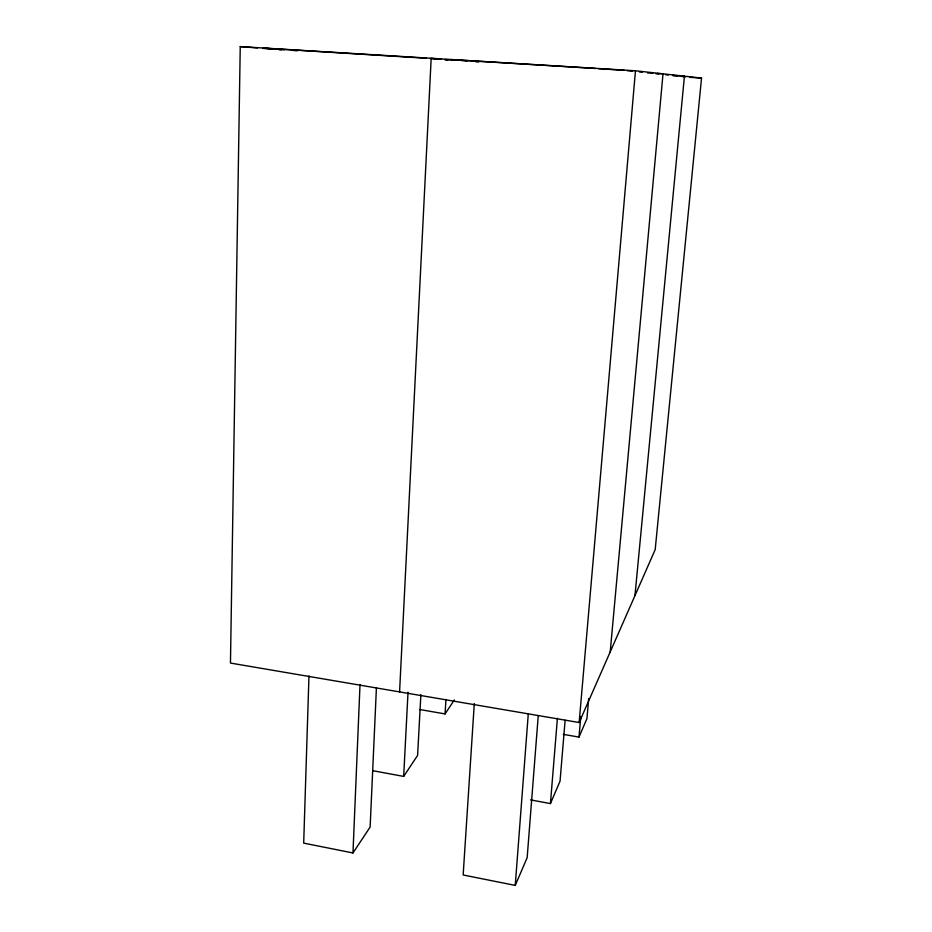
<?xml version="1.0" encoding="UTF-8"?>
<svg xmlns="http://www.w3.org/2000/svg" width="932" height="932" viewBox="0 0 932 932"><rect width="100%" height="100%" fill="white"/><g stroke="black" fill="none" stroke-linecap="round" stroke-linejoin="round"><path stroke-width="1.4" d="M240.246 46.6L230.46 663.06L579.156 722.533L655.184 549.624L701.54 78.067L635.461 70.785L240.246 46.6L257.349 47.951M308.97 675.98L303.692 843.111L352.972 852.966L370.132 827.057L376.423 687.699M352.972 852.966L360.02 684.484M399.583 691.905L431.178 58.285L441.209 59.159M372.917 770.729L403.673 776.414L408.018 692.255M420.88 694.666L417.594 755.409L403.673 776.414M419.668 709.52L445.077 713.912L445.939 699.419M474.295 703.555L463.157 874.985L515.245 885.4L527.163 857.661L538.253 715.578M515.245 885.4L528.281 713.819M530.483 799.877L550.428 803.57L557.406 718.304M565.13 720.261L560.039 781.191L550.428 803.57M579.156 722.533L635.461 70.785M563.301 734.369L579.005 737.084L580.764 716.778M588.698 698.522L586.927 718.654L579.005 737.084M610.204 651.922L663.013 73.826L657.2 73.465M634.96 595.595L684.426 76.179L672.799 75.469M445.077 713.912L454.292 700.014M595.513 68.455L451.181 59.625L456.96 60.126M598.402 68.642L624.254 70.343M647.542 72.964L652.843 73.197M689.983 77.356L701.54 78.067M263.045 48.394L270.175 48.953M278.726 49.629L281.58 49.85M273.227 48.907L263.29 48.126L426.204 58.238M278.913 49.361L284.586 49.815M293.114 50.479L297.378 50.817M430.549 58.611L437.795 59.229M445.03 59.846L447.931 60.102M445.508 59.52L452.672 60.149M461.293 60.51L467.083 61.023M475.751 61.78L478.652 62.025M627.015 70.646L632.548 71.228M639.457 71.974L642.218 72.265M655.965 73.733L658.726 74.024M665.634 74.77L668.407 75.061M672.997 75.55L677.226 76.005M681.443 76.447L685.661 76.902"/></g></svg>
